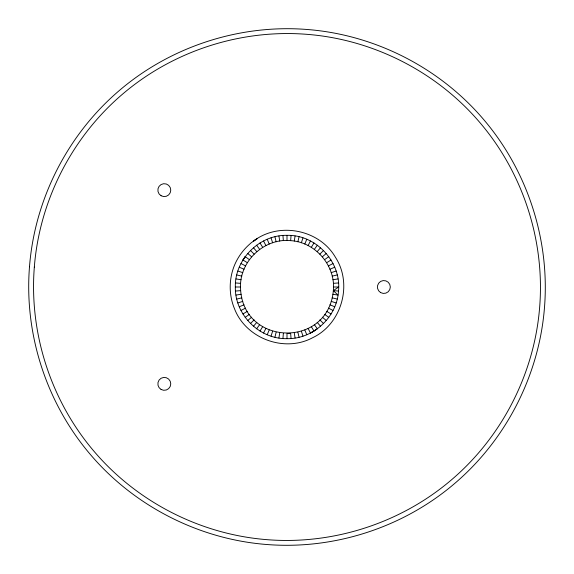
<?xml version="1.0" encoding="UTF-8"?>
<svg xmlns="http://www.w3.org/2000/svg" width="574" height="574" viewBox="0 0 574 574"><rect width="100%" height="100%" fill="white"/><g stroke="black" fill="none" stroke-linecap="round" stroke-linejoin="round"><path stroke-width="0.86" d="M235.34 287C234.658 259.383 259.398 234.68 287 235.34C316.102 234.551 341.573 262.103 338.502 291.054C336.995 317.142 313.153 339.241 287 338.66C259.391 339.327 234.673 314.609 235.34 287L240.506 287C239.796 260.804 264.592 237.887 290.645 240.649C315.463 242.006 335.898 265.927 333.351 290.645C328.005 349.372 241.245 345.928 240.506 287M282.946 338.502L283.355 333.351M290.645 240.649L291.054 235.498M278.921 338.021L279.725 332.92M294.275 241.08L295.079 235.979M274.939 337.232L276.144 332.21M297.856 241.79L299.061 236.768M271.036 336.134L272.636 331.22M301.364 242.78L302.964 237.866M267.233 334.728L269.206 329.957M304.794 244.043L306.767 239.272M263.545 333.028L265.891 328.428M308.109 245.572L310.455 240.972M260.008 331.047L262.705 326.642M311.295 247.358L313.992 242.953M247.358 262.705L242.953 260.008L244.072 258.322L245.206 256.635L249.389 259.67M242.953 260.008L245.206 256.635M256.635 328.794L259.67 324.611M314.33 249.389L317.365 245.206M253.45 326.283L256.808 322.351M317.192 251.649L320.55 247.717M250.472 323.528L254.124 319.876M319.876 254.124L323.528 250.472M253.6 241.03C278.978 221.507 319.467 229.557 335.453 257.31C352.924 284.152 341.717 323.872 312.801 337.634C284.668 352.938 245.945 338.66 234.501 308.747C228.179 293.608 228.883 275.8 236.366 261.199C239.781 254.583 244.459 248.65 250.092 243.792C250.852 242.623 264.018 234.07 253.6 241.03L253.938 240.8M247.717 320.55L251.649 317.192M322.351 256.808L326.283 253.45M245.206 317.365L249.389 314.33M324.611 259.67L328.794 256.635M332.92 294.275L338.021 295.079L333.351 290.645L338.66 287L333.494 287M308.109 328.428L310.455 333.028L313.992 331.047L317.365 328.794L314.33 324.611M242.953 313.992L247.358 311.295M326.642 262.705L331.047 260.008M310.455 333.028L312.278 332.023M240.972 310.455L245.572 308.109M328.428 265.891L333.028 263.545M239.272 306.767L244.043 304.794M329.957 269.206L334.728 267.233M237.866 302.964L242.78 301.364M331.22 272.636L336.134 271.036M236.768 299.061L241.79 297.856M332.21 276.144L337.232 274.939M235.979 295.079L241.08 294.275M332.92 279.725L338.021 278.921M235.498 291.054L240.649 290.645M333.351 283.355L338.502 282.946M235.498 282.946L240.649 283.355M333.351 290.645L338.502 291.054M235.979 278.921L241.08 279.725M236.768 274.939L241.79 276.144M332.21 297.856L337.232 299.061M237.866 271.036L242.78 272.636M331.22 301.364L336.134 302.964M239.272 267.233L244.043 269.206M329.957 304.794L334.728 306.767M240.972 263.545L245.572 265.891M328.428 308.109L333.028 310.455M326.642 311.295L331.047 313.992M324.611 314.33L328.794 317.365M247.717 253.45L251.649 256.808M322.351 317.192L326.283 320.55M250.472 250.472L254.124 254.124M319.876 319.876L323.528 323.528M253.45 247.717L256.808 251.649M317.192 322.351L320.55 326.283M256.635 245.206L259.67 249.389M260.008 242.953L262.705 247.358M311.295 326.642L313.992 331.047M263.545 240.972L265.891 245.572M306.767 334.728L304.794 329.957M267.233 239.272L269.206 244.043M271.036 237.866L272.636 242.78M301.364 331.22L302.964 336.134M274.939 236.768L276.144 241.79M297.856 332.21L299.061 337.232M278.921 235.979L279.725 241.08M294.275 332.92L295.079 338.021M282.946 235.498L283.355 240.649M291.054 338.502L290.645 333.351L287 333.494L287 338.66M287 235.34L287 240.506M29.496 266.731C24.094 334.255 46.53 403.3 90.584 454.751C134.517 506.318 199.2 539.273 266.731 544.504C334.255 549.906 403.3 527.47 454.751 483.416C506.318 439.483 539.273 374.8 544.504 307.269C549.906 239.745 527.47 170.7 483.416 119.248C439.483 67.682 374.8 34.727 307.269 29.496C239.745 24.094 170.7 46.53 119.248 90.584C67.682 134.517 34.727 199.2 29.496 266.731M34.325 267.111C29.03 333.372 51.043 401.118 94.272 451.602C137.373 502.2 200.843 534.545 267.111 539.675C333.372 544.97 401.118 522.957 451.602 479.728C502.2 436.627 534.545 373.157 539.675 306.889C544.97 240.628 522.957 172.882 479.728 122.398C436.627 71.8 373.157 39.455 306.889 34.325C240.628 29.03 172.882 51.043 122.398 94.272C71.8 137.373 39.455 200.843 34.325 267.111M161.079 195.734A6.458 6.458 0 0 0 170.765 190.138A6.458 6.458 0 0 0 161.079 184.548A6.458 6.458 0 0 0 161.079 195.734M161.079 389.452A6.458 6.458 0 0 0 170.765 383.863A6.458 6.458 0 0 0 161.079 378.266A6.458 6.458 0 0 0 161.079 389.452M380.634 292.589A6.458 6.458 0 0 0 390.32 287A6.458 6.458 0 0 0 380.634 281.411A6.458 6.458 0 0 0 380.634 292.589"/></g></svg>
